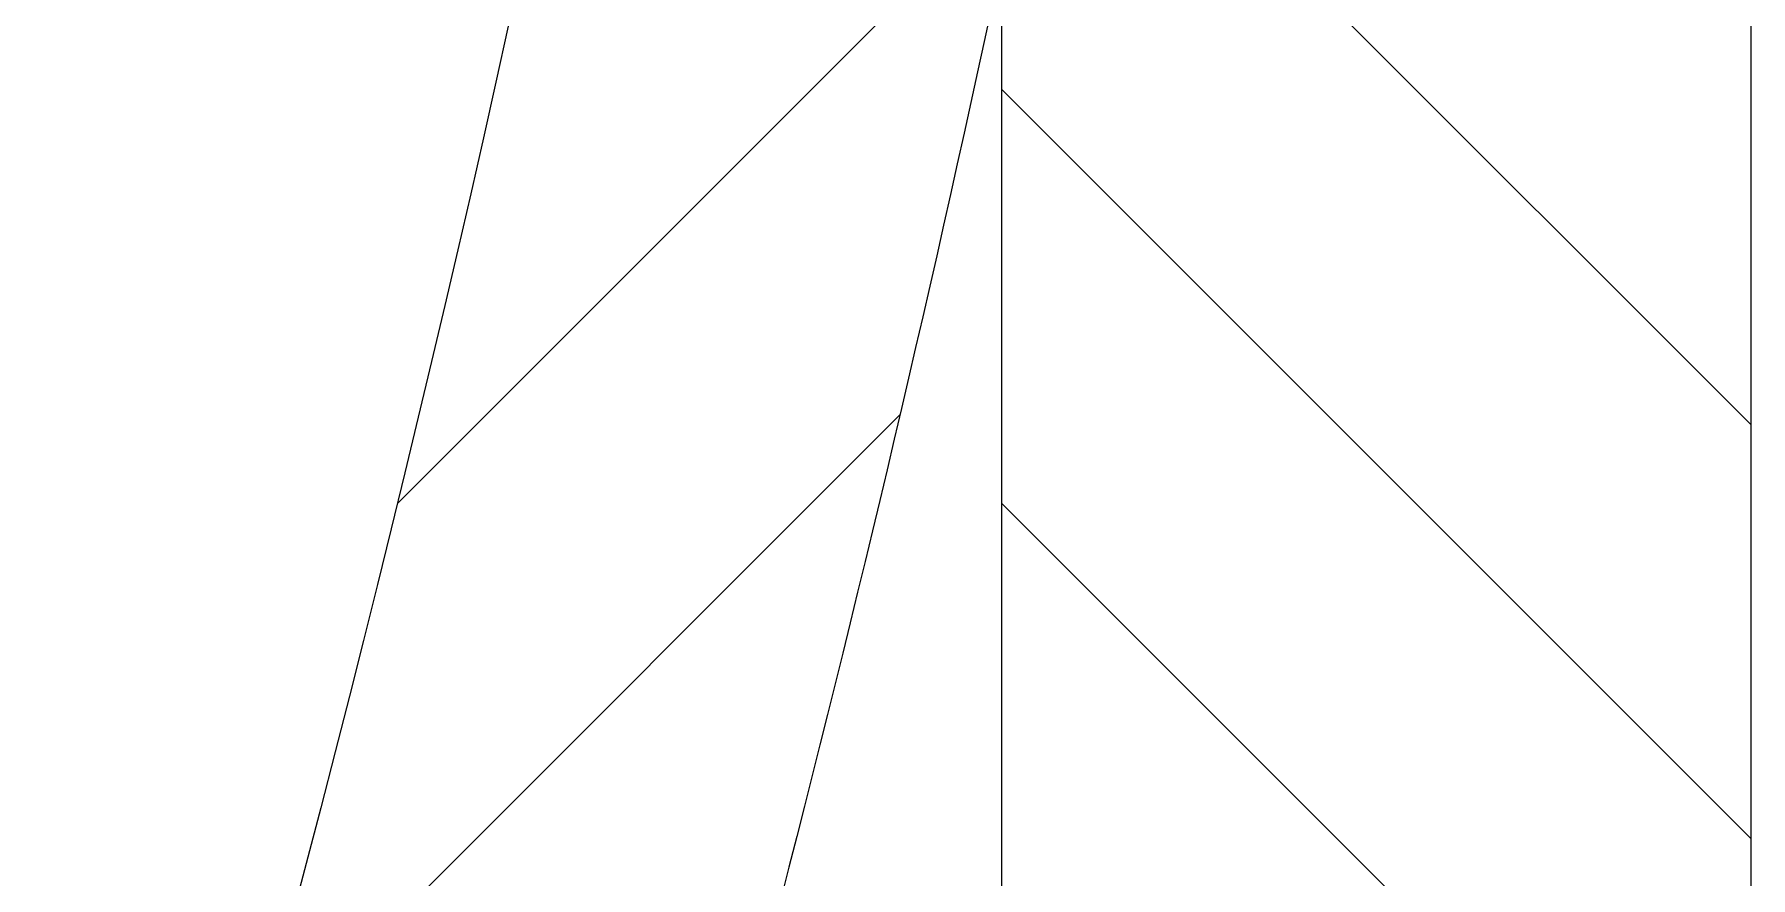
# Model space of a CAD drawing. Header units: millimetres. Extents: x 352 to 14123, y 79 to 19556.
# Drawn here: x 7448.9 to 7668.9, y 10277.1 to 10385.2 of the extents above; entities that cross this region are included whole.
import ezdxf

# ---------------------------------------------------------------- set-up
doc = ezdxf.new("R2010")
doc.units = ezdxf.units.MM
doc.layers.add('LAYER2', color=2, linetype='Continuous')
doc.layers.add('LAYER3', color=3, linetype='Continuous')

msp = doc.modelspace()

# ---------------------------------------------------------------- linework, layer by layer
at = {"layer": 'LAYER2'}
for p, q in [((7572.91923, 10391.51308), (7572.91923, 10043.86977)), ((7668.91923, 10391.51308), (7668.91923, 10043.86977))]:
    msp.add_line(p, q, dxfattribs=at)
at = {"layer": 'LAYER2', "extrusion": (0, 0, -1)}
msp.add_ellipse((-2927.08077, 10961.51308), major_axis=(-10500, 0), ratio=0.5, start_param=3.141592654, end_param=3.317284324, dxfattribs=at)
at = {"layer": 'LAYER2'}
msp.add_open_spline([(7632.91923, 10961.51308), (7632.91923, 10838.47022), (7624.45613, 10715.42791), (7584.41028, 10424.59779), (7545.41992, 10257.11943), (7485.66346, 10075.37045), (7480.33754, 10059.61301), (7474.87134, 10043.86977)], degree=3, knots=[3.1415926536, 3.1415926536, 3.1415926536, 3.1415926536, 3.2103316787, 3.2103316787, 3.3045281385, 3.3045281385, 3.3134785545, 3.3134785545, 3.3134785545, 3.3134785545], dxfattribs=at)
at = {"layer": 'LAYER3', "linetype": 'ByBlock', "ltscale": 2}
for p, q in [((7495.47938, 10325.06985), (7574.98929, 10404.57976)), ((7668.91923, 10335.17114), (7612.5773, 10391.51308)), ((7668.91923, 10282.13813), (7572.91923, 10378.13813)), ((7477.01973, 10253.57718), (7559.89543, 10336.45289)), ((7668.91923, 10229.10512), (7572.91923, 10325.10512))]:
    msp.add_line(p, q, dxfattribs=at)

doc.saveas('drawing.dxf')
